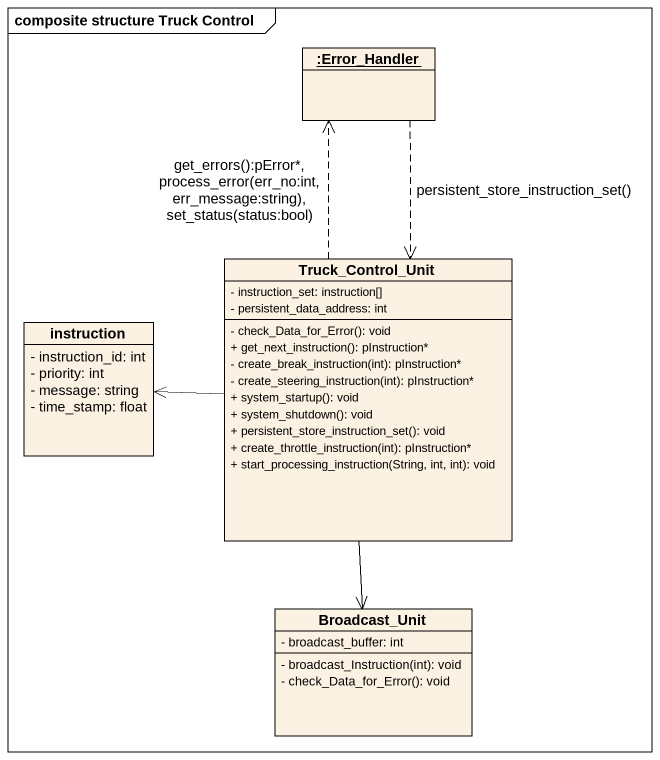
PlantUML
@startuml
mainframe composite structure Truck Control
hide circle
hide empty members
skinparam classAttributeIconSize 0
object ":Error_Handler" as Error_Handler
class Truck_Control_Unit {
  - instruction_set: instruction[]
  - persistent_data_address: int
  - check_Data_for_Error(): void
  + get_next_instruction(): pInstruction*
  - create_break_instruction(int): pInstruction*
  - create_steering_instruction(int): pInstruction*
  + system_startup(): void
  + system_shutdown(): void
  + persistent_store_instruction_set(): void
  + create_throttle_instruction(int): pInstruction*
  + start_processing_instruction(String, int, int): void
}
class instruction {
  - instruction_id: int
  - priority: int
  - message: string
  - time_stamp: float
}
class Broadcast_Unit {
  - broadcast_buffer: int
  - broadcast_Instruction(int): void
  - check_Data_for_Error(): void
}
Error_Handler ..> Truck_Control_Unit : persistent_store_instruction_set()
Truck_Control_Unit .up.> Error_Handler : get_errors():pError*, process_error(err_no:int, err_message:string), set_status(status:bool)
Truck_Control_Unit -left-> instruction
Truck_Control_Unit --> Broadcast_Unit
@enduml
